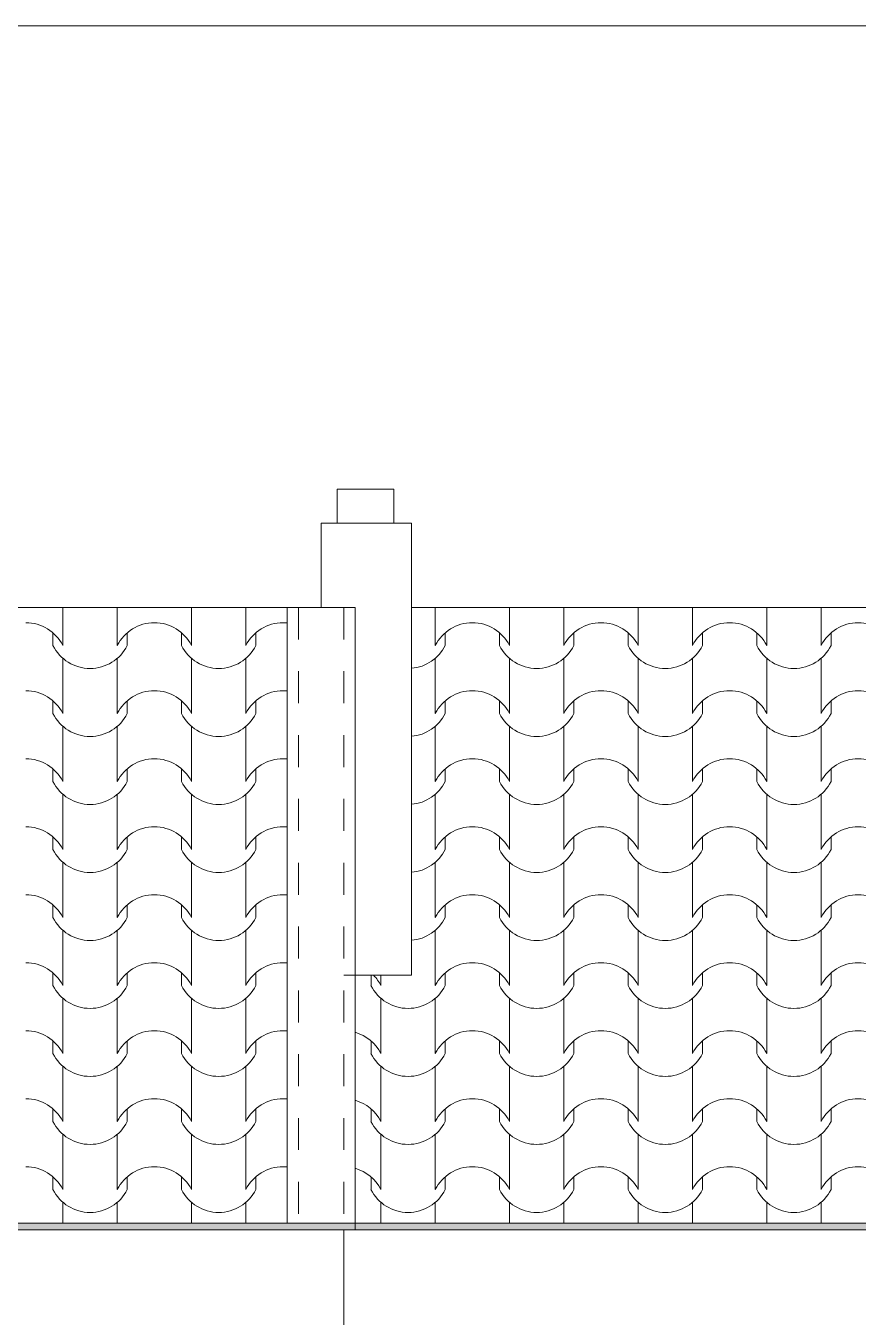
# Model space of a CAD drawing. Header units: feet. Extents: x 2791058 to 2855058, y -67651 to -18651.
# Drawn here: x 2821404 to 2825087, y -24361 to -18651 of the extents above; entities that cross this region are included whole.
import ezdxf

# ---------------------------------------------------------------- set-up
doc = ezdxf.new("R2010")
doc.units = ezdxf.units.FT
doc.header["$MEASUREMENT"] = 0
doc.linetypes.add('Dashed', pattern=[282.222223, 141.111112, -141.111112])
for name, color, linetype, lineweight in [('Shell - Roof_Pen_No__1', 7, 'Continuous', 0), ('Shell - Roof_Pen_No__21', 7, 'Continuous', 0), ('Structural - Bearing_Pen_No__1', 7, 'Continuous', 0)]:
    doc.layers.add(name, color=color, linetype=linetype, lineweight=lineweight)
doc.layers.add('Structural - Bearing_Pen_No__61', color=7, linetype='Continuous', lineweight=0, true_color=0x6a6a6a)
doc.layers.add('Structural - Bearing_Pen_No__62', color=7, linetype='Continuous', lineweight=0, true_color=0xaaaaaa)

# ---------------------------------------------------------------- blocks, each defined once
blk = doc.blocks.new('*X1', base_point=(2247653.8, -76425))
at = {"layer": 'Structural - Bearing_Pen_No__62', "color": 253, "linetype": 'Continuous', "lineweight": 0, "true_color": 0xaaaaaa}
for p, q in [((2821568.4, -21223.3), (2821568.4, -21269.7)), ((2821808.9, -21223.3), (2821808.9, -21269.7)), ((2822137.4, -21223.3), (2822137.4, -21269.7)), ((2822377.9, -21223.3), (2822377.9, -21269.7)), ((2821568.4, -21269.7), (2821568.4, -21391.6)), ((2821808.9, -21269.7), (2821808.9, -21391.6)), ((2822137.4, -21269.7), (2822137.4, -21391.6)), ((2822377.9, -21269.7), (2822377.9, -21391.6)), ((2821524.4, -21335.6), (2821524.4, -21391.6)), ((2821852.9, -21335.6), (2821852.9, -21391.6)), ((2822093.4, -21335.6), (2822093.4, -21391.6)), ((2822421.9, -21335.6), (2822421.9, -21391.6)), ((2821568.4, -21448.4), (2821568.4, -21570.3)), ((2821808.9, -21448.4), (2821808.9, -21570.3)), ((2822137.4, -21448.4), (2822137.4, -21570.3)), ((2822377.9, -21448.4), (2822377.9, -21570.3)), ((2821568.4, -21570.3), (2821568.4, -21692.3)), ((2821808.9, -21570.3), (2821808.9, -21692.3)), ((2822137.4, -21570.3), (2822137.4, -21692.3)), ((2822377.9, -21570.3), (2822377.9, -21692.3)), ((2821524.4, -21636.2), (2821524.4, -21692.3)), ((2821852.9, -21636.2), (2821852.9, -21692.3)), ((2822093.4, -21636.2), (2822093.4, -21692.3)), ((2822421.9, -21636.2), (2822421.9, -21692.3)), ((2821568.4, -21749.1), (2821568.4, -21871)), ((2821808.9, -21749.1), (2821808.9, -21871)), ((2822137.4, -21749.1), (2822137.4, -21871)), ((2822377.9, -21749.1), (2822377.9, -21871)), ((2821568.4, -21871), (2821568.4, -21993)), ((2821808.9, -21871), (2821808.9, -21993)), ((2822137.4, -21871), (2822137.4, -21993)), ((2822377.9, -21871), (2822377.9, -21993)), ((2821524.4, -21936.9), (2821524.4, -21993)), ((2821852.9, -21936.9), (2821852.9, -21993)), ((2822093.4, -21936.9), (2822093.4, -21993)), ((2822421.9, -21936.9), (2822421.9, -21993)), ((2821568.4, -22049.7), (2821568.4, -22171.7)), ((2821808.9, -22049.7), (2821808.9, -22171.7)), ((2822137.4, -22049.7), (2822137.4, -22171.7)), ((2822377.9, -22049.7), (2822377.9, -22171.7)), ((2821568.4, -22171.7), (2821568.4, -22293.6)), ((2821808.9, -22171.7), (2821808.9, -22293.6)), ((2822137.4, -22171.7), (2822137.4, -22293.6)), ((2822377.9, -22171.7), (2822377.9, -22293.6)), ((2821524.4, -22237.6), (2821524.4, -22293.6)), ((2821852.9, -22237.6), (2821852.9, -22293.6)), ((2822093.4, -22237.6), (2822093.4, -22293.6)), ((2822421.9, -22237.6), (2822421.9, -22293.6)), ((2821568.4, -22350.4), (2821568.4, -22472.4)), ((2821808.9, -22350.4), (2821808.9, -22472.4)), ((2822137.4, -22350.4), (2822137.4, -22472.4)), ((2822377.9, -22350.4), (2822377.9, -22472.4)), ((2821568.4, -22472.4), (2821568.4, -22594.3)), ((2821808.9, -22472.4), (2821808.9, -22594.3)), ((2822137.4, -22472.4), (2822137.4, -22594.3)), ((2822377.9, -22472.4), (2822377.9, -22594.3)), ((2821524.4, -22538.2), (2821524.4, -22594.3)), ((2821852.9, -22538.2), (2821852.9, -22594.3)), ((2822093.4, -22538.2), (2822093.4, -22594.3)), ((2822421.9, -22538.2), (2822421.9, -22594.3)), ((2821568.4, -22651.1), (2821568.4, -22773)), ((2821808.9, -22651.1), (2821808.9, -22773)), ((2822137.4, -22651.1), (2822137.4, -22773)), ((2822377.9, -22651.1), (2822377.9, -22773)), ((2821568.4, -22773), (2821568.4, -22895)), ((2821808.9, -22773), (2821808.9, -22895)), ((2822137.4, -22773), (2822137.4, -22895)), ((2822377.9, -22773), (2822377.9, -22895)), ((2821524.4, -22838.9), (2821524.4, -22895)), ((2821852.9, -22838.9), (2821852.9, -22895)), ((2822093.4, -22838.9), (2822093.4, -22895)), ((2822421.9, -22838.9), (2822421.9, -22895)), ((2821568.4, -22951.8), (2821568.4, -23073.7)), ((2821808.9, -22951.8), (2821808.9, -23073.7)), ((2822137.4, -22951.8), (2822137.4, -23073.7)), ((2822377.9, -22951.8), (2822377.9, -23073.7)), ((2821568.4, -23073.7), (2821568.4, -23195.6)), ((2821808.9, -23073.7), (2821808.9, -23195.6)), ((2822137.4, -23073.7), (2822137.4, -23195.6)), ((2822377.9, -23073.7), (2822377.9, -23195.6)), ((2821524.4, -23139.6), (2821524.4, -23195.6)), ((2821852.9, -23139.6), (2821852.9, -23195.6)), ((2822093.4, -23139.6), (2822093.4, -23195.6)), ((2822421.9, -23139.6), (2822421.9, -23195.6)), ((2821568.4, -23252.4), (2821568.4, -23374.4)), ((2821808.9, -23252.4), (2821808.9, -23374.4)), ((2822137.4, -23252.4), (2822137.4, -23374.4)), ((2822377.9, -23252.4), (2822377.9, -23374.4)), ((2821568.4, -23374.4), (2821568.4, -23496.3)), ((2821808.9, -23374.4), (2821808.9, -23496.3)), ((2822137.4, -23374.4), (2822137.4, -23496.3)), ((2822377.9, -23374.4), (2822377.9, -23496.3)), ((2821524.4, -23440.3), (2821524.4, -23496.3)), ((2821852.9, -23440.3), (2821852.9, -23496.3)), ((2822093.4, -23440.3), (2822093.4, -23496.3)), ((2822421.9, -23440.3), (2822421.9, -23496.3)), ((2821568.4, -23553.1), (2821568.4, -23675)), ((2821808.9, -23553.1), (2821808.9, -23675)), ((2822137.4, -23553.1), (2822137.4, -23675)), ((2822377.9, -23553.1), (2822377.9, -23675)), ((2821568.4, -23675), (2821568.4, -23797)), ((2821808.9, -23675), (2821808.9, -23797)), ((2822137.4, -23675), (2822137.4, -23797)), ((2822377.9, -23675), (2822377.9, -23797)), ((2821524.4, -23740.9), (2821524.4, -23797)), ((2821852.9, -23740.9), (2821852.9, -23797)), ((2822093.4, -23740.9), (2822093.4, -23797)), ((2822421.9, -23740.9), (2822421.9, -23797)), ((2821568.4, -23853.8), (2821568.4, -23945.7)), ((2821808.9, -23853.8), (2821808.9, -23945.7)), ((2822137.4, -23853.8), (2822137.4, -23945.7)), ((2822377.9, -23853.8), (2822377.9, -23945.7))]:
    blk.add_line(p, q, dxfattribs=at)
for centre, radius, start, end in [((2821403.6, -21475.5), 184.9, 26.9885, 89.8295), ((2821973.7, -21475.5), 184.9, 90.1705, 153.0115), ((2821972.6, -21475.5), 184.9, 26.9885, 89.8295), ((2822542.7, -21475.5), 184.9, 90.1705, 153.0115), ((2822541.6, -21475.5), 184.9, 83.8943, 89.8295), ((2821688.7, -21309), 183.9, 206.7044, 333.2956), ((2822257.6, -21309), 183.9, 206.7044, 333.2956), ((2821403.6, -21776.2), 184.9, 26.9885, 89.8295), ((2821973.7, -21776.2), 184.9, 90.1705, 153.0115), ((2821972.6, -21776.2), 184.9, 26.9885, 89.8295), ((2822542.7, -21776.2), 184.9, 90.1705, 153.0115), ((2822541.6, -21776.2), 184.9, 83.8943, 89.8295), ((2821688.7, -21609.7), 183.9, 206.7044, 333.2956), ((2822257.6, -21609.7), 183.9, 206.7044, 333.2956), ((2821403.6, -22076.9), 184.9, 26.9885, 89.8295), ((2821973.7, -22076.9), 184.9, 90.1705, 153.0115), ((2821972.6, -22076.9), 184.9, 26.9885, 89.8295), ((2822542.7, -22076.9), 184.9, 90.1705, 153.0115), ((2822541.6, -22076.9), 184.9, 83.8943, 89.8295), ((2821688.7, -21910.3), 183.9, 206.7044, 333.2956), ((2822257.6, -21910.3), 183.9, 206.7044, 333.2956), ((2821403.6, -22377.6), 184.9, 26.9885, 89.8295), ((2821973.7, -22377.6), 184.9, 90.1705, 153.0115), ((2821972.6, -22377.6), 184.9, 26.9885, 89.8295), ((2822542.7, -22377.6), 184.9, 90.1705, 153.0115), ((2822541.6, -22377.6), 184.9, 83.8943, 89.8295), ((2821688.7, -22211), 183.9, 206.7044, 333.2956), ((2822257.6, -22211), 183.9, 206.7044, 333.2956), ((2821403.6, -22678.2), 184.9, 26.9885, 89.8295), ((2821973.7, -22678.2), 184.9, 90.1705, 153.0115), ((2821972.6, -22678.2), 184.9, 26.9885, 89.8295), ((2822542.7, -22678.2), 184.9, 90.1705, 153.0115), ((2822541.6, -22678.2), 184.9, 83.8943, 89.8295), ((2821688.7, -22511.7), 183.9, 206.7044, 333.2956), ((2822257.6, -22511.7), 183.9, 206.7044, 333.2956), ((2821403.6, -22978.9), 184.9, 26.9885, 89.8295), ((2821973.7, -22978.9), 184.9, 90.1705, 153.0115), ((2821972.6, -22978.9), 184.9, 26.9885, 89.8295), ((2822542.7, -22978.9), 184.9, 90.1705, 153.0115), ((2822541.6, -22978.9), 184.9, 83.8943, 89.8295), ((2821688.7, -22812.3), 183.9, 206.7044, 333.2956), ((2822257.6, -22812.3), 183.9, 206.7044, 333.2956), ((2821403.6, -23279.6), 184.9, 26.9885, 89.8295), ((2821973.7, -23279.6), 184.9, 90.1705, 153.0115), ((2821972.6, -23279.6), 184.9, 26.9885, 89.8295), ((2822542.7, -23279.6), 184.9, 90.1705, 153.0115), ((2822541.6, -23279.6), 184.9, 83.8943, 89.8295), ((2821688.7, -23113), 183.9, 206.7044, 333.2956), ((2822257.6, -23113), 183.9, 206.7044, 333.2956), ((2821403.6, -23580.2), 184.9, 26.9885, 89.8295), ((2821973.7, -23580.2), 184.9, 90.1705, 153.0115), ((2821972.6, -23580.2), 184.9, 26.9885, 89.8295), ((2822542.7, -23580.2), 184.9, 90.1705, 153.0115), ((2822541.6, -23580.2), 184.9, 83.8943, 89.8295), ((2821688.7, -23413.7), 183.9, 206.7044, 333.2956), ((2822257.6, -23413.7), 183.9, 206.7044, 333.2956), ((2821403.6, -23880.9), 184.9, 26.9885, 89.8295), ((2821973.7, -23880.9), 184.9, 90.1705, 153.0115), ((2821972.6, -23880.9), 184.9, 26.9885, 89.8295), ((2822542.7, -23880.9), 184.9, 90.1705, 153.0115), ((2822541.6, -23880.9), 184.9, 83.8943, 89.8295), ((2821688.7, -23714.4), 183.9, 206.7044, 333.2956), ((2822257.6, -23714.4), 183.9, 206.7044, 333.2956)]:
    blk.add_arc(centre, radius, start, end, dxfattribs=at)
blk = doc.blocks.new('Fill_1', base_point=(2247653.8, -74225))
at = {"layer": 'Structural - Bearing_Pen_No__1', "color": 7, "linetype": 'Continuous', "lineweight": 0}
for p, q in [((2822561.2, -21223.3), (2813311.2, -21223.3)), ((2822561.2, -23945.7), (2822561.2, -21223.3)), ((2806661.2, -23945.7), (2822561.2, -23945.7))]:
    blk.add_line(p, q, dxfattribs=at)
at = {"layer": 'Structural - Bearing_Pen_No__62', "color": 253, "linetype": 'Continuous', "lineweight": 0, "true_color": 0xaaaaaa}
blk.add_blockref('*X1', (2247653.8, -76425), dxfattribs=at)
blk = doc.blocks.new('*X3', base_point=(2247653.8, -76425))
at = {"layer": 'Structural - Bearing_Pen_No__62', "color": 253, "linetype": 'Continuous', "lineweight": 0, "true_color": 0xaaaaaa}
for p, q in [((2823215.9, -21223.3), (2823215.9, -21269.7)), ((2823544.4, -21223.3), (2823544.4, -21269.7)), ((2823784.9, -21223.3), (2823784.9, -21269.7)), ((2824113.4, -21223.3), (2824113.4, -21269.7)), ((2824353.9, -21223.3), (2824353.9, -21269.7)), ((2824682.4, -21223.3), (2824682.4, -21269.7)), ((2824922.8, -21223.3), (2824922.8, -21269.7)), ((2823215.9, -21269.7), (2823215.9, -21391.6)), ((2823544.4, -21269.7), (2823544.4, -21391.6)), ((2823784.9, -21269.7), (2823784.9, -21391.6)), ((2824113.4, -21269.7), (2824113.4, -21391.6)), ((2824353.9, -21269.7), (2824353.9, -21391.6)), ((2824682.4, -21269.7), (2824682.4, -21391.6)), ((2824922.8, -21269.7), (2824922.8, -21391.6)), ((2823260, -21335.6), (2823260, -21391.6)), ((2823500.4, -21335.6), (2823500.4, -21391.6)), ((2823828.9, -21335.6), (2823828.9, -21391.6)), ((2824069.4, -21335.6), (2824069.4, -21391.6)), ((2824397.9, -21335.6), (2824397.9, -21391.6)), ((2824638.3, -21335.6), (2824638.3, -21391.6)), ((2824966.8, -21335.6), (2824966.8, -21391.6)), ((2823215.9, -21448.4), (2823215.9, -21570.3)), ((2823544.4, -21448.4), (2823544.4, -21570.3)), ((2823784.9, -21448.4), (2823784.9, -21570.3)), ((2824113.4, -21448.4), (2824113.4, -21570.3)), ((2824353.9, -21448.4), (2824353.9, -21570.3)), ((2824682.4, -21448.4), (2824682.4, -21570.3)), ((2824922.8, -21448.4), (2824922.8, -21570.3)), ((2823215.9, -21570.3), (2823215.9, -21692.3)), ((2823544.4, -21570.3), (2823544.4, -21692.3)), ((2823784.9, -21570.3), (2823784.9, -21692.3)), ((2824113.4, -21570.3), (2824113.4, -21692.3)), ((2824353.9, -21570.3), (2824353.9, -21692.3)), ((2824682.4, -21570.3), (2824682.4, -21692.3)), ((2824922.8, -21570.3), (2824922.8, -21692.3)), ((2823260, -21636.2), (2823260, -21692.3)), ((2823500.4, -21636.2), (2823500.4, -21692.3)), ((2823828.9, -21636.2), (2823828.9, -21692.3)), ((2824069.4, -21636.2), (2824069.4, -21692.3)), ((2824397.9, -21636.2), (2824397.9, -21692.3)), ((2824638.3, -21636.2), (2824638.3, -21692.3)), ((2824966.8, -21636.2), (2824966.8, -21692.3)), ((2823215.9, -21749.1), (2823215.9, -21871)), ((2823544.4, -21749.1), (2823544.4, -21871)), ((2823784.9, -21749.1), (2823784.9, -21871)), ((2824113.4, -21749.1), (2824113.4, -21871)), ((2824353.9, -21749.1), (2824353.9, -21871)), ((2824682.4, -21749.1), (2824682.4, -21871)), ((2824922.8, -21749.1), (2824922.8, -21871)), ((2823215.9, -21871), (2823215.9, -21993)), ((2823544.4, -21871), (2823544.4, -21993)), ((2823784.9, -21871), (2823784.9, -21993)), ((2824113.4, -21871), (2824113.4, -21993)), ((2824353.9, -21871), (2824353.9, -21993)), ((2824682.4, -21871), (2824682.4, -21993)), ((2824922.8, -21871), (2824922.8, -21993)), ((2823260, -21936.9), (2823260, -21993)), ((2823500.4, -21936.9), (2823500.4, -21993)), ((2823828.9, -21936.9), (2823828.9, -21993)), ((2824069.4, -21936.9), (2824069.4, -21993)), ((2824397.9, -21936.9), (2824397.9, -21993)), ((2824638.3, -21936.9), (2824638.3, -21993)), ((2824966.8, -21936.9), (2824966.8, -21993)), ((2823215.9, -22049.7), (2823215.9, -22171.7)), ((2823544.4, -22049.7), (2823544.4, -22171.7)), ((2823784.9, -22049.7), (2823784.9, -22171.7)), ((2824113.4, -22049.7), (2824113.4, -22171.7)), ((2824353.9, -22049.7), (2824353.9, -22171.7)), ((2824682.4, -22049.7), (2824682.4, -22171.7)), ((2824922.8, -22049.7), (2824922.8, -22171.7)), ((2823215.9, -22171.7), (2823215.9, -22293.6)), ((2823544.4, -22171.7), (2823544.4, -22293.6)), ((2823784.9, -22171.7), (2823784.9, -22293.6)), ((2824113.4, -22171.7), (2824113.4, -22293.6)), ((2824353.9, -22171.7), (2824353.9, -22293.6)), ((2824682.4, -22171.7), (2824682.4, -22293.6)), ((2824922.8, -22171.7), (2824922.8, -22293.6)), ((2823260, -22237.6), (2823260, -22293.6)), ((2823500.4, -22237.6), (2823500.4, -22293.6)), ((2823828.9, -22237.6), (2823828.9, -22293.6)), ((2824069.4, -22237.6), (2824069.4, -22293.6)), ((2824397.9, -22237.6), (2824397.9, -22293.6)), ((2824638.3, -22237.6), (2824638.3, -22293.6)), ((2824966.8, -22237.6), (2824966.8, -22293.6)), ((2823215.9, -22350.4), (2823215.9, -22472.4)), ((2823544.4, -22350.4), (2823544.4, -22472.4)), ((2823784.9, -22350.4), (2823784.9, -22472.4)), ((2824113.4, -22350.4), (2824113.4, -22472.4)), ((2824353.9, -22350.4), (2824353.9, -22472.4)), ((2824682.4, -22350.4), (2824682.4, -22472.4)), ((2824922.8, -22350.4), (2824922.8, -22472.4)), ((2823215.9, -22472.4), (2823215.9, -22594.3)), ((2823544.4, -22472.4), (2823544.4, -22594.3)), ((2823784.9, -22472.4), (2823784.9, -22594.3)), ((2824113.4, -22472.4), (2824113.4, -22594.3)), ((2824353.9, -22472.4), (2824353.9, -22594.3)), ((2824682.4, -22472.4), (2824682.4, -22594.3)), ((2824922.8, -22472.4), (2824922.8, -22594.3)), ((2823260, -22538.2), (2823260, -22594.3)), ((2823500.4, -22538.2), (2823500.4, -22594.3)), ((2823828.9, -22538.2), (2823828.9, -22594.3)), ((2824069.4, -22538.2), (2824069.4, -22594.3)), ((2824397.9, -22538.2), (2824397.9, -22594.3)), ((2824638.3, -22538.2), (2824638.3, -22594.3)), ((2824966.8, -22538.2), (2824966.8, -22594.3)), ((2823215.9, -22651.1), (2823215.9, -22773)), ((2823544.4, -22651.1), (2823544.4, -22773)), ((2823784.9, -22651.1), (2823784.9, -22773)), ((2824113.4, -22651.1), (2824113.4, -22773)), ((2824353.9, -22651.1), (2824353.9, -22773)), ((2824682.4, -22651.1), (2824682.4, -22773)), ((2824922.8, -22651.1), (2824922.8, -22773)), ((2823215.9, -22773), (2823215.9, -22895)), ((2823544.4, -22773), (2823544.4, -22895)), ((2823784.9, -22773), (2823784.9, -22895)), ((2824113.4, -22773), (2824113.4, -22895)), ((2824353.9, -22773), (2824353.9, -22895)), ((2824682.4, -22773), (2824682.4, -22895)), ((2824922.8, -22773), (2824922.8, -22895)), ((2823260, -22838.9), (2823260, -22895)), ((2823500.4, -22838.9), (2823500.4, -22895)), ((2823828.9, -22838.9), (2823828.9, -22895)), ((2824069.4, -22838.9), (2824069.4, -22895)), ((2824397.9, -22838.9), (2824397.9, -22895)), ((2824638.3, -22838.9), (2824638.3, -22895)), ((2824966.8, -22838.9), (2824966.8, -22895)), ((2822931.5, -22849.5), (2822931.5, -22895)), ((2822975.5, -22849.5), (2822975.5, -22895)), ((2822975.5, -22951.8), (2822975.5, -23073.7)), ((2823215.9, -22951.8), (2823215.9, -23073.7)), ((2823544.4, -22951.8), (2823544.4, -23073.7)), ((2823784.9, -22951.8), (2823784.9, -23073.7)), ((2824113.4, -22951.8), (2824113.4, -23073.7)), ((2824353.9, -22951.8), (2824353.9, -23073.7)), ((2824682.4, -22951.8), (2824682.4, -23073.7)), ((2824922.8, -22951.8), (2824922.8, -23073.7)), ((2822975.5, -23073.7), (2822975.5, -23195.6)), ((2823215.9, -23073.7), (2823215.9, -23195.6)), ((2823544.4, -23073.7), (2823544.4, -23195.6)), ((2823784.9, -23073.7), (2823784.9, -23195.6)), ((2824113.4, -23073.7), (2824113.4, -23195.6)), ((2824353.9, -23073.7), (2824353.9, -23195.6)), ((2824682.4, -23073.7), (2824682.4, -23195.6)), ((2824922.8, -23073.7), (2824922.8, -23195.6)), ((2822931.5, -23139.6), (2822931.5, -23195.6)), ((2823260, -23139.6), (2823260, -23195.6)), ((2823500.4, -23139.6), (2823500.4, -23195.6)), ((2823828.9, -23139.6), (2823828.9, -23195.6)), ((2824069.4, -23139.6), (2824069.4, -23195.6)), ((2824397.9, -23139.6), (2824397.9, -23195.6)), ((2824638.3, -23139.6), (2824638.3, -23195.6)), ((2824966.8, -23139.6), (2824966.8, -23195.6)), ((2822975.5, -23252.4), (2822975.5, -23374.4)), ((2823215.9, -23252.4), (2823215.9, -23374.4)), ((2823544.4, -23252.4), (2823544.4, -23374.4)), ((2823784.9, -23252.4), (2823784.9, -23374.4)), ((2824113.4, -23252.4), (2824113.4, -23374.4)), ((2824353.9, -23252.4), (2824353.9, -23374.4)), ((2824682.4, -23252.4), (2824682.4, -23374.4)), ((2824922.8, -23252.4), (2824922.8, -23374.4)), ((2822975.5, -23374.4), (2822975.5, -23496.3)), ((2823215.9, -23374.4), (2823215.9, -23496.3)), ((2823544.4, -23374.4), (2823544.4, -23496.3)), ((2823784.9, -23374.4), (2823784.9, -23496.3)), ((2824113.4, -23374.4), (2824113.4, -23496.3)), ((2824353.9, -23374.4), (2824353.9, -23496.3)), ((2824682.4, -23374.4), (2824682.4, -23496.3)), ((2824922.8, -23374.4), (2824922.8, -23496.3)), ((2822931.5, -23440.3), (2822931.5, -23496.3)), ((2823260, -23440.3), (2823260, -23496.3)), ((2823500.4, -23440.3), (2823500.4, -23496.3)), ((2823828.9, -23440.3), (2823828.9, -23496.3)), ((2824069.4, -23440.3), (2824069.4, -23496.3)), ((2824397.9, -23440.3), (2824397.9, -23496.3)), ((2824638.3, -23440.3), (2824638.3, -23496.3)), ((2824966.8, -23440.3), (2824966.8, -23496.3)), ((2822975.5, -23553.1), (2822975.5, -23675)), ((2823215.9, -23553.1), (2823215.9, -23675)), ((2823544.4, -23553.1), (2823544.4, -23675)), ((2823784.9, -23553.1), (2823784.9, -23675)), ((2824113.4, -23553.1), (2824113.4, -23675)), ((2824353.9, -23553.1), (2824353.9, -23675)), ((2824682.4, -23553.1), (2824682.4, -23675)), ((2824922.8, -23553.1), (2824922.8, -23675)), ((2822975.5, -23675), (2822975.5, -23797)), ((2823215.9, -23675), (2823215.9, -23797)), ((2823544.4, -23675), (2823544.4, -23797)), ((2823784.9, -23675), (2823784.9, -23797)), ((2824113.4, -23675), (2824113.4, -23797)), ((2824353.9, -23675), (2824353.9, -23797)), ((2824682.4, -23675), (2824682.4, -23797)), ((2824922.8, -23675), (2824922.8, -23797)), ((2822931.5, -23740.9), (2822931.5, -23797)), ((2823260, -23740.9), (2823260, -23797)), ((2823500.4, -23740.9), (2823500.4, -23797)), ((2823828.9, -23740.9), (2823828.9, -23797)), ((2824069.4, -23740.9), (2824069.4, -23797)), ((2824397.9, -23740.9), (2824397.9, -23797)), ((2824638.3, -23740.9), (2824638.3, -23797)), ((2824966.8, -23740.9), (2824966.8, -23797)), ((2822975.5, -23853.8), (2822975.5, -23945.7)), ((2823215.9, -23853.8), (2823215.9, -23945.7)), ((2823544.4, -23853.8), (2823544.4, -23945.7)), ((2823784.9, -23853.8), (2823784.9, -23945.7)), ((2824113.4, -23853.8), (2824113.4, -23945.7)), ((2824353.9, -23853.8), (2824353.9, -23945.7)), ((2824682.4, -23853.8), (2824682.4, -23945.7)), ((2824922.8, -23853.8), (2824922.8, -23945.7))]:
    blk.add_line(p, q, dxfattribs=at)
for centre, radius, start, end in [((2823380.7, -21475.5), 184.9, 90.1705, 153.0115), ((2823379.6, -21475.5), 184.9, 26.9885, 89.8295), ((2823949.7, -21475.5), 184.9, 90.1705, 153.0115), ((2823948.6, -21475.5), 184.9, 26.9885, 89.8295), ((2824518.7, -21475.5), 184.9, 90.1705, 153.0115), ((2824517.6, -21475.5), 184.9, 26.9885, 89.8295), ((2825087.6, -21475.5), 184.9, 90.1705, 153.0115), ((2825086.5, -21475.5), 184.9, 26.9885, 89.8295), ((2823095.7, -21309), 183.9, 274.8423, 333.2956), ((2823664.7, -21309), 183.9, 206.7044, 333.2956), ((2824233.6, -21309), 183.9, 206.7044, 333.2956), ((2824802.6, -21309), 183.9, 206.7044, 333.2956), ((2823380.7, -21776.2), 184.9, 90.1705, 153.0115), ((2823379.6, -21776.2), 184.9, 26.9885, 89.8295), ((2823949.7, -21776.2), 184.9, 90.1705, 153.0115), ((2823948.6, -21776.2), 184.9, 26.9885, 89.8295), ((2824518.7, -21776.2), 184.9, 90.1705, 153.0115), ((2824517.6, -21776.2), 184.9, 26.9885, 89.8295), ((2825087.6, -21776.2), 184.9, 90.1705, 153.0115), ((2825086.5, -21776.2), 184.9, 26.9885, 89.8295), ((2823095.7, -21609.7), 183.9, 274.8423, 333.2956), ((2823664.7, -21609.7), 183.9, 206.7044, 333.2956), ((2824233.6, -21609.7), 183.9, 206.7044, 333.2956), ((2824802.6, -21609.7), 183.9, 206.7044, 333.2956), ((2823380.7, -22076.9), 184.9, 90.1705, 153.0115), ((2823379.6, -22076.9), 184.9, 26.9885, 89.8295), ((2823949.7, -22076.9), 184.9, 90.1705, 153.0115), ((2823948.6, -22076.9), 184.9, 26.9885, 89.8295), ((2824518.7, -22076.9), 184.9, 90.1705, 153.0115), ((2824517.6, -22076.9), 184.9, 26.9885, 89.8295), ((2825087.6, -22076.9), 184.9, 90.1705, 153.0115), ((2825086.5, -22076.9), 184.9, 26.9885, 89.8295), ((2823095.7, -21910.3), 183.9, 274.8423, 333.2956), ((2823664.7, -21910.3), 183.9, 206.7044, 333.2956), ((2824233.6, -21910.3), 183.9, 206.7044, 333.2956), ((2824802.6, -21910.3), 183.9, 206.7044, 333.2956), ((2823380.7, -22377.6), 184.9, 90.1705, 153.0115), ((2823379.6, -22377.6), 184.9, 26.9885, 89.8295), ((2823949.7, -22377.6), 184.9, 90.1705, 153.0115), ((2823948.6, -22377.6), 184.9, 26.9885, 89.8295), ((2824518.7, -22377.6), 184.9, 90.1705, 153.0115), ((2824517.6, -22377.6), 184.9, 26.9885, 89.8295), ((2825087.6, -22377.6), 184.9, 90.1705, 153.0115), ((2825086.5, -22377.6), 184.9, 26.9885, 89.8295), ((2823095.7, -22211), 183.9, 274.8423, 333.2956), ((2823664.7, -22211), 183.9, 206.7044, 333.2956), ((2824233.6, -22211), 183.9, 206.7044, 333.2956), ((2824802.6, -22211), 183.9, 206.7044, 333.2956), ((2823380.7, -22678.2), 184.9, 90.1705, 153.0115), ((2823379.6, -22678.2), 184.9, 26.9885, 89.8295), ((2823949.7, -22678.2), 184.9, 90.1705, 153.0115), ((2823948.6, -22678.2), 184.9, 26.9885, 89.8295), ((2824518.7, -22678.2), 184.9, 90.1705, 153.0115), ((2824517.6, -22678.2), 184.9, 26.9885, 89.8295), ((2825087.6, -22678.2), 184.9, 90.1705, 153.0115), ((2825086.5, -22678.2), 184.9, 26.9885, 89.8295), ((2823095.7, -22511.7), 183.9, 274.8423, 333.2956), ((2823664.7, -22511.7), 183.9, 206.7044, 333.2956), ((2824233.6, -22511.7), 183.9, 206.7044, 333.2956), ((2824802.6, -22511.7), 183.9, 206.7044, 333.2956), ((2823380.7, -22978.9), 184.9, 90.1705, 153.0115), ((2823379.6, -22978.9), 184.9, 26.9885, 89.8295), ((2823949.7, -22978.9), 184.9, 90.1705, 153.0115), ((2823948.6, -22978.9), 184.9, 26.9885, 89.8295), ((2824518.7, -22978.9), 184.9, 90.1705, 153.0115), ((2824517.6, -22978.9), 184.9, 26.9885, 89.8295), ((2825087.6, -22978.9), 184.9, 90.1705, 153.0115), ((2825086.5, -22978.9), 184.9, 26.9885, 89.8295), ((2823095.7, -22812.3), 183.9, 206.7044, 333.2956), ((2822810.7, -22978.9), 184.9, 26.9885, 44.405), ((2823664.7, -22812.3), 183.9, 206.7044, 333.2956), ((2824233.6, -22812.3), 183.9, 206.7044, 333.2956), ((2824802.6, -22812.3), 183.9, 206.7044, 333.2956), ((2822810.7, -23279.6), 184.9, 26.9885, 74.1368), ((2823380.7, -23279.6), 184.9, 90.1705, 153.0115), ((2823379.6, -23279.6), 184.9, 26.9885, 89.8295), ((2823949.7, -23279.6), 184.9, 90.1705, 153.0115), ((2823948.6, -23279.6), 184.9, 26.9885, 89.8295), ((2824518.7, -23279.6), 184.9, 90.1705, 153.0115), ((2824517.6, -23279.6), 184.9, 26.9885, 89.8295), ((2825087.6, -23279.6), 184.9, 90.1705, 153.0115), ((2825086.5, -23279.6), 184.9, 26.9885, 89.8295), ((2823095.7, -23113), 183.9, 206.7044, 333.2956), ((2823664.7, -23113), 183.9, 206.7044, 333.2956), ((2824233.6, -23113), 183.9, 206.7044, 333.2956), ((2824802.6, -23113), 183.9, 206.7044, 333.2956), ((2822810.7, -23580.2), 184.9, 26.9885, 74.1368), ((2823380.7, -23580.2), 184.9, 90.1705, 153.0115), ((2823379.6, -23580.2), 184.9, 26.9885, 89.8295), ((2823949.7, -23580.2), 184.9, 90.1705, 153.0115), ((2823948.6, -23580.2), 184.9, 26.9885, 89.8295), ((2824518.7, -23580.2), 184.9, 90.1705, 153.0115), ((2824517.6, -23580.2), 184.9, 26.9885, 89.8295), ((2825087.6, -23580.2), 184.9, 90.1705, 153.0115), ((2825086.5, -23580.2), 184.9, 26.9885, 89.8295), ((2823095.7, -23413.7), 183.9, 206.7044, 333.2956), ((2823664.7, -23413.7), 183.9, 206.7044, 333.2956), ((2824233.6, -23413.7), 183.9, 206.7044, 333.2956), ((2824802.6, -23413.7), 183.9, 206.7044, 333.2956), ((2823380.7, -23880.9), 184.9, 90.1705, 153.0115), ((2823379.6, -23880.9), 184.9, 26.9885, 89.8295), ((2823949.7, -23880.9), 184.9, 90.1705, 153.0115), ((2823948.6, -23880.9), 184.9, 26.9885, 89.8295), ((2824518.7, -23880.9), 184.9, 90.1705, 153.0115), ((2824517.6, -23880.9), 184.9, 26.9885, 89.8295), ((2825087.6, -23880.9), 184.9, 90.1705, 153.0115), ((2825086.5, -23880.9), 184.9, 26.9885, 89.8295), ((2822810.7, -23880.9), 184.9, 26.9885, 74.1368), ((2823095.7, -23714.4), 183.9, 206.7044, 333.2956), ((2823664.7, -23714.4), 183.9, 206.7044, 333.2956), ((2824233.6, -23714.4), 183.9, 206.7044, 333.2956), ((2824802.6, -23714.4), 183.9, 206.7044, 333.2956)]:
    blk.add_arc(centre, radius, start, end, dxfattribs=at)
blk = doc.blocks.new('Fill_2', base_point=(2247653.8, -74225))
at = {"layer": 'Structural - Bearing_Pen_No__1', "color": 7, "linetype": 'Continuous', "lineweight": 0}
for p, q in [((2838161.2, -21223.3), (2823111.2, -21223.3)), ((2823111.2, -21223.3), (2823111.2, -22849.5)), ((2823111.2, -22849.5), (2822861.2, -22849.5)), ((2822861.2, -22849.5), (2822861.2, -23945.7)), ((2822861.2, -23945.7), (2838161.2, -23945.7))]:
    blk.add_line(p, q, dxfattribs=at)
at = {"layer": 'Structural - Bearing_Pen_No__62', "color": 253, "linetype": 'Continuous', "lineweight": 0, "true_color": 0xaaaaaa}
blk.add_blockref('*X3', (2247653.8, -76425), dxfattribs=at)

msp = doc.modelspace()

# ---------------------------------------------------------------- hatches: boundary and pattern name
at = {"layer": 'Structural - Bearing_Pen_No__61', "linetype": 'Continuous', "lineweight": 0, "true_color": 0x6a6a6a}
for points in [[(2822861.233, -23975.72), (2822861.233, -23945.72), (2822561.233, -23945.72), (2806661.233, -23945.72), (2806361.233, -23945.72), (2806361.233, -23975.72), (2806411.233, -23975.72), (2822011.233, -23975.72)], [(2838461.233, -23975.72), (2838461.233, -23945.72), (2838161.233, -23945.72), (2822861.233, -23945.72), (2822861.233, -23975.72)]]:
    msp.add_hatch(color=251, dxfattribs=at).paths.add_polyline_path(points)

# ---------------------------------------------------------------- linework, layer by layer
at = {"layer": 'Shell - Roof_Pen_No__1', "color": 7, "linetype": 'Continuous', "lineweight": 0}
for p, q in [((2822782.063, -20700.541), (2823032.063, -20700.541)), ((2822711.233, -20850.541), (2822711.233, -21223.264)), ((2822711.233, -20850.541), (2823111.233, -20850.541)), ((2823111.233, -20850.541), (2823111.233, -22849.492)), ((2823111.233, -22849.492), (2822811.233, -22849.492))]:
    msp.add_line(p, q, dxfattribs=at)
at = {"layer": 'Shell - Roof_Pen_No__21', "color": 7, "linetype": 'Continuous', "lineweight": 0}
for p, q in [((2791057.579, -18651.285), (2855057.579, -18651.285)), ((2822782.063, -20700.541), (2822782.063, -20850.541)), ((2823032.063, -20700.541), (2823032.063, -20850.541)), ((2822861.233, -21223.264), (2813311.233, -21223.264)), ((2822561.233, -21223.264), (2822561.233, -23945.72)), ((2822861.233, -21223.264), (2822861.233, -23945.72)), ((2838411.233, -21223.264), (2823111.233, -21223.264)), ((2822011.233, -23975.72), (2806361.233, -23975.72)), ((2806411.233, -23975.72), (2822811.233, -23975.72)), ((2838461.233, -23945.72), (2821961.233, -23945.72)), ((2838461.233, -23975.72), (2822011.233, -23975.72)), ((2822811.233, -24475.72), (2822811.233, -23975.72)), ((2822811.233, -23975.72), (2838411.233, -23975.72)), ((2822861.233, -23945.72), (2822861.233, -23975.72))]:
    msp.add_line(p, q, dxfattribs=at)
at = {"layer": 'Shell - Roof_Pen_No__21', "color": 7, "linetype": 'Dashed', "lineweight": 0}
for p, q in [((2822611.233, -21223.264), (2822611.233, -23945.72)), ((2822811.233, -21223.264), (2822811.233, -23945.72))]:
    msp.add_line(p, q, dxfattribs=at)
at = {"layer": 'Structural - Bearing_Pen_No__61', "color": 251, "linetype": 'Continuous', "lineweight": 0, "true_color": 0x6a6a6a, "flags": 128}
for points in [[(2822861.233, -23975.72), (2822861.233, -23945.72), (2822561.233, -23945.72), (2806661.233, -23945.72), (2806361.233, -23945.72), (2806361.233, -23975.72), (2806411.233, -23975.72), (2822011.233, -23975.72)], [(2838461.233, -23975.72), (2838461.233, -23945.72), (2838161.233, -23945.72), (2822861.233, -23945.72), (2822861.233, -23975.72)]]:
    msp.add_lwpolyline(points, close=True, dxfattribs=at)

# ---------------------------------------------------------------- block references
at = {"layer": 'Structural - Bearing_Pen_No__62', "color": 253, "linetype": 'Continuous', "lineweight": 0, "true_color": 0xaaaaaa}
for name in ['Fill_1', 'Fill_2']:
    msp.add_blockref(name, (2247653.822, -74224.967), dxfattribs=at)

doc.saveas('drawing.dxf')
